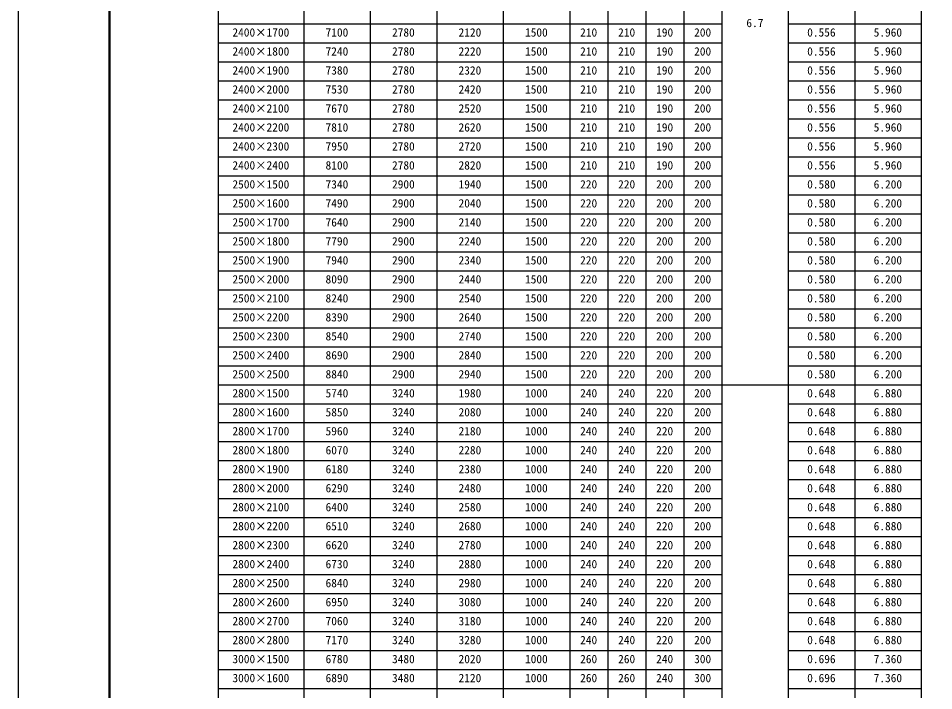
# Model space of a CAD drawing. Units: millimetres, scale not verified. Extents: x -100800 to 100800, y -35640 to 35640.
# Drawn here: x -100800 to -76710, y -17781 to -75 of the extents above; entities that cross this region are included whole.
import ezdxf
from ezdxf.enums import TextEntityAlignment as Align

# ---------------------------------------------------------------- set-up
doc = ezdxf.new("R2010")
doc.units = ezdxf.units.MM
doc.header["$LTSCALE"] = 120
for name, color, linetype, lineweight in [('0-1_Defpoints', 5, 'Continuous', 25), ('0-3_HYO', 3, 'Continuous', 25), ('0-4_HYO2', 4, 'Continuous', 25), ('0-7_TXT', 7, 'Continuous', 25), ('0-8_WAKU', 3, 'Continuous', 25)]:
    doc.layers.add(name, color=color, linetype=linetype, lineweight=lineweight)
doc.styles.add('ＭＳ ゴシック', font='')
doc.styles.get('ＭＳ ゴシック').set_extended_font_data('MS Gothic')

msp = doc.modelspace()

# ---------------------------------------------------------------- linework, layer by layer
at = {"layer": '0-1_Defpoints'}
msp.add_lwpolyline([(-100800, -35640), (0, -35640), (0, 35640), (-100800, 35640)], close=True, dxfattribs=at)
at = {"layer": '0-3_HYO'}
for p, q in [((-95539.8, 14277.7), (-95539.8, -30222.3)), ((-93289.8, 14277.7), (-93289.8, -30222.3)), ((-91539.8, 14277.7), (-91539.8, -30222.3)), ((-82289.8, 14277.7), (-82289.8, -30222.3)), ((-89789.8, 13777.7), (-89789.8, -30222.3)), ((-88039.8, 13777.7), (-88039.8, -30222.3)), ((-86289.8, 13777.7), (-86289.8, -30222.3)), ((-85289.8, 13777.7), (-85289.8, -30222.3)), ((-84289.8, 13777.7), (-84289.8, -30222.3)), ((-83289.8, 13777.7), (-83289.8, -30222.3)), ((-80539.8, 13777.7), (-80539.8, -30222.3)), ((-78789.8, 13777.7), (-78789.8, -30222.3)), ((-77039.8, 13777.7), (-77039.8, -30222.3))]:
    msp.add_line(p, q, dxfattribs=at)
at = {"layer": '0-4_HYO2'}
for p, q in [((-95539.8, -222.3), (-82289.8, -222.3)), ((-80539.8, -222.3), (-77039.8, -222.3)), ((-95539.8, -722.3), (-82289.8, -722.3)), ((-80539.8, -722.3), (-77039.8, -722.3)), ((-95539.8, -1222.3), (-82289.8, -1222.3)), ((-80539.8, -1222.3), (-77039.8, -1222.3)), ((-95539.8, -1722.3), (-82289.8, -1722.3)), ((-80539.8, -1722.3), (-77039.8, -1722.3)), ((-95539.8, -2222.3), (-82289.8, -2222.3)), ((-80539.8, -2222.3), (-77039.8, -2222.3)), ((-95539.8, -2722.3), (-82289.8, -2722.3)), ((-80539.8, -2722.3), (-77039.8, -2722.3)), ((-95539.8, -3222.3), (-82289.8, -3222.3)), ((-80539.8, -3222.3), (-77039.8, -3222.3)), ((-95539.8, -3722.3), (-82289.8, -3722.3)), ((-80539.8, -3722.3), (-77039.8, -3722.3)), ((-95539.8, -4222.3), (-82289.8, -4222.3)), ((-80539.8, -4222.3), (-77039.8, -4222.3)), ((-95539.8, -4722.3), (-82289.8, -4722.3)), ((-80539.8, -4722.3), (-77039.8, -4722.3)), ((-95539.8, -5222.3), (-82289.8, -5222.3)), ((-80539.8, -5222.3), (-77039.8, -5222.3)), ((-95539.8, -5722.3), (-82289.8, -5722.3)), ((-80539.8, -5722.3), (-77039.8, -5722.3)), ((-95539.8, -6222.3), (-82289.8, -6222.3)), ((-80539.8, -6222.3), (-77039.8, -6222.3)), ((-95539.8, -6722.3), (-82289.8, -6722.3)), ((-80539.8, -6722.3), (-77039.8, -6722.3)), ((-95539.8, -7222.3), (-82289.8, -7222.3)), ((-80539.8, -7222.3), (-77039.8, -7222.3)), ((-95539.8, -7722.3), (-82289.8, -7722.3)), ((-80539.8, -7722.3), (-77039.8, -7722.3)), ((-95539.8, -8222.3), (-82289.8, -8222.3)), ((-80539.8, -8222.3), (-77039.8, -8222.3)), ((-95539.8, -8722.3), (-82289.8, -8722.3)), ((-80539.8, -8722.3), (-77039.8, -8722.3)), ((-95539.8, -9222.3), (-82289.8, -9222.3)), ((-80539.8, -9222.3), (-77039.8, -9222.3)), ((-95539.8, -9722.3), (-77039.8, -9722.3)), ((-95539.8, -10222.3), (-82289.8, -10222.3)), ((-80539.8, -10222.3), (-77039.8, -10222.3)), ((-95539.8, -10722.3), (-82289.8, -10722.3)), ((-80539.8, -10722.3), (-77039.8, -10722.3)), ((-95539.8, -11222.3), (-82289.8, -11222.3)), ((-80539.8, -11222.3), (-77039.8, -11222.3)), ((-95539.8, -11722.3), (-82289.8, -11722.3)), ((-80539.8, -11722.3), (-77039.8, -11722.3)), ((-95539.8, -12222.3), (-82289.8, -12222.3)), ((-80539.8, -12222.3), (-77039.8, -12222.3)), ((-95539.8, -12722.3), (-82289.8, -12722.3)), ((-80539.8, -12722.3), (-77039.8, -12722.3)), ((-95539.8, -13222.3), (-82289.8, -13222.3)), ((-80539.8, -13222.3), (-77039.8, -13222.3)), ((-95539.8, -13722.3), (-82289.8, -13722.3)), ((-80539.8, -13722.3), (-77039.8, -13722.3)), ((-95539.8, -14222.3), (-82289.8, -14222.3)), ((-80539.8, -14222.3), (-77039.8, -14222.3)), ((-95539.8, -14722.3), (-82289.8, -14722.3)), ((-80539.8, -14722.3), (-77039.8, -14722.3)), ((-95539.8, -15222.3), (-82289.8, -15222.3)), ((-80539.8, -15222.3), (-77039.8, -15222.3)), ((-95539.8, -15722.3), (-82289.8, -15722.3)), ((-80539.8, -15722.3), (-77039.8, -15722.3)), ((-95539.8, -16222.3), (-82289.8, -16222.3)), ((-80539.8, -16222.3), (-77039.8, -16222.3)), ((-95539.8, -16722.3), (-82289.8, -16722.3)), ((-80539.8, -16722.3), (-77039.8, -16722.3)), ((-95539.8, -17222.3), (-82289.8, -17222.3)), ((-80539.8, -17222.3), (-77039.8, -17222.3)), ((-95539.8, -17722.3), (-82289.8, -17722.3)), ((-80539.8, -17722.3), (-77039.8, -17722.3))]:
    msp.add_line(p, q, dxfattribs=at)
at = {"layer": '0-8_WAKU', "lineweight": 50}
msp.add_lwpolyline([(-98400, -33240), (-2400, -33240), (-2400, 33240), (-98400, 33240)], close=True, dxfattribs=at)

# ---------------------------------------------------------------- texts
at = {"layer": '0-7_TXT', "style": 'ＭＳ ゴシック'}
for s, p in [('6.7', (-81639.8, -372.3)), ('2400×1700', (-95164.8, -622.3)), ('7100', (-92714.8, -622.3)), ('2780', (-90964.8, -622.3)), ('2120', (-89214.8, -622.3)), ('1500', (-87464.8, -622.3)), ('210', (-86014.8, -622.3)), ('210', (-85014.8, -622.3)), ('190', (-84014.8, -622.3)), ('200', (-83014.8, -622.3)), ('0.556', (-80039.8, -622.3)), ('5.960', (-78289.8, -622.3)), ('2400×1800', (-95164.8, -1122.3)), ('7240', (-92714.8, -1122.3)), ('2780', (-90964.8, -1122.3)), ('2220', (-89214.8, -1122.3)), ('1500', (-87464.8, -1122.3)), ('210', (-86014.8, -1122.3)), ('210', (-85014.8, -1122.3)), ('190', (-84014.8, -1122.3)), ('200', (-83014.8, -1122.3)), ('0.556', (-80039.8, -1122.3)), ('5.960', (-78289.8, -1122.3)), ('2400×1900', (-95164.8, -1622.3)), ('7380', (-92714.8, -1622.3)), ('2780', (-90964.8, -1622.3)), ('2320', (-89214.8, -1622.3)), ('1500', (-87464.8, -1622.3)), ('210', (-86014.8, -1622.3)), ('210', (-85014.8, -1622.3)), ('190', (-84014.8, -1622.3)), ('200', (-83014.8, -1622.3)), ('0.556', (-80039.8, -1622.3)), ('5.960', (-78289.8, -1622.3)), ('2400×2000', (-95164.8, -2122.3)), ('7530', (-92714.8, -2122.3)), ('2780', (-90964.8, -2122.3)), ('2420', (-89214.8, -2122.3)), ('1500', (-87464.8, -2122.3)), ('210', (-86014.8, -2122.3)), ('210', (-85014.8, -2122.3)), ('190', (-84014.8, -2122.3)), ('200', (-83014.8, -2122.3)), ('0.556', (-80039.8, -2122.3)), ('5.960', (-78289.8, -2122.3)), ('2400×2100', (-95164.8, -2622.3)), ('7670', (-92714.8, -2622.3)), ('2780', (-90964.8, -2622.3)), ('2520', (-89214.8, -2622.3)), ('1500', (-87464.8, -2622.3)), ('210', (-86014.8, -2622.3)), ('210', (-85014.8, -2622.3)), ('190', (-84014.8, -2622.3)), ('200', (-83014.8, -2622.3)), ('0.556', (-80039.8, -2622.3)), ('5.960', (-78289.8, -2622.3)), ('2400×2200', (-95164.8, -3122.3)), ('7810', (-92714.8, -3122.3)), ('2780', (-90964.8, -3122.3)), ('2620', (-89214.8, -3122.3)), ('1500', (-87464.8, -3122.3)), ('210', (-86014.8, -3122.3)), ('210', (-85014.8, -3122.3)), ('190', (-84014.8, -3122.3)), ('200', (-83014.8, -3122.3)), ('0.556', (-80039.8, -3122.3)), ('5.960', (-78289.8, -3122.3)), ('2400×2300', (-95164.8, -3622.3)), ('7950', (-92714.8, -3622.3)), ('2780', (-90964.8, -3622.3)), ('2720', (-89214.8, -3622.3)), ('1500', (-87464.8, -3622.3)), ('210', (-86014.8, -3622.3)), ('210', (-85014.8, -3622.3)), ('190', (-84014.8, -3622.3)), ('200', (-83014.8, -3622.3)), ('0.556', (-80039.8, -3622.3)), ('5.960', (-78289.8, -3622.3)), ('2400×2400', (-95164.8, -4122.3)), ('8100', (-92714.8, -4122.3)), ('2780', (-90964.8, -4122.3)), ('2820', (-89214.8, -4122.3)), ('1500', (-87464.8, -4122.3)), ('210', (-86014.8, -4122.3)), ('210', (-85014.8, -4122.3)), ('190', (-84014.8, -4122.3)), ('200', (-83014.8, -4122.3)), ('0.556', (-80039.8, -4122.3)), ('5.960', (-78289.8, -4122.3)), ('2500×1500', (-95164.8, -4622.3)), ('7340', (-92714.8, -4622.3)), ('2900', (-90964.8, -4622.3)), ('1940', (-89214.8, -4622.3)), ('1500', (-87464.8, -4622.3)), ('220', (-86014.8, -4622.3)), ('220', (-85014.8, -4622.3)), ('200', (-84014.8, -4622.3)), ('200', (-83014.8, -4622.3)), ('0.580', (-80039.8, -4622.3)), ('6.200', (-78289.8, -4622.3)), ('2500×1600', (-95164.8, -5122.3)), ('7490', (-92714.8, -5122.3)), ('2900', (-90964.8, -5122.3)), ('2040', (-89214.8, -5122.3)), ('1500', (-87464.8, -5122.3)), ('220', (-86014.8, -5122.3)), ('220', (-85014.8, -5122.3)), ('200', (-84014.8, -5122.3)), ('200', (-83014.8, -5122.3)), ('0.580', (-80039.8, -5122.3)), ('6.200', (-78289.8, -5122.3)), ('2500×1700', (-95164.8, -5622.3)), ('7640', (-92714.8, -5622.3)), ('2900', (-90964.8, -5622.3)), ('2140', (-89214.8, -5622.3)), ('1500', (-87464.8, -5622.3)), ('220', (-86014.8, -5622.3)), ('220', (-85014.8, -5622.3)), ('200', (-84014.8, -5622.3)), ('200', (-83014.8, -5622.3)), ('0.580', (-80039.8, -5622.3)), ('6.200', (-78289.8, -5622.3)), ('2500×1800', (-95164.8, -6122.3)), ('7790', (-92714.8, -6122.3)), ('2900', (-90964.8, -6122.3)), ('2240', (-89214.8, -6122.3)), ('1500', (-87464.8, -6122.3)), ('220', (-86014.8, -6122.3)), ('220', (-85014.8, -6122.3)), ('200', (-84014.8, -6122.3)), ('200', (-83014.8, -6122.3)), ('0.580', (-80039.8, -6122.3)), ('6.200', (-78289.8, -6122.3)), ('2500×1900', (-95164.8, -6622.3)), ('7940', (-92714.8, -6622.3)), ('2900', (-90964.8, -6622.3)), ('2340', (-89214.8, -6622.3)), ('1500', (-87464.8, -6622.3)), ('220', (-86014.8, -6622.3)), ('220', (-85014.8, -6622.3)), ('200', (-84014.8, -6622.3)), ('200', (-83014.8, -6622.3)), ('0.580', (-80039.8, -6622.3)), ('6.200', (-78289.8, -6622.3)), ('2500×2000', (-95164.8, -7122.3)), ('8090', (-92714.8, -7122.3)), ('2900', (-90964.8, -7122.3)), ('2440', (-89214.8, -7122.3)), ('1500', (-87464.8, -7122.3)), ('220', (-86014.8, -7122.3)), ('220', (-85014.8, -7122.3)), ('200', (-84014.8, -7122.3)), ('200', (-83014.8, -7122.3)), ('0.580', (-80039.8, -7122.3)), ('6.200', (-78289.8, -7122.3)), ('2500×2100', (-95164.8, -7622.3)), ('8240', (-92714.8, -7622.3)), ('2900', (-90964.8, -7622.3)), ('2540', (-89214.8, -7622.3)), ('1500', (-87464.8, -7622.3)), ('220', (-86014.8, -7622.3)), ('220', (-85014.8, -7622.3)), ('200', (-84014.8, -7622.3)), ('200', (-83014.8, -7622.3)), ('0.580', (-80039.8, -7622.3)), ('6.200', (-78289.8, -7622.3)), ('2500×2200', (-95164.8, -8122.3)), ('8390', (-92714.8, -8122.3)), ('2900', (-90964.8, -8122.3)), ('2640', (-89214.8, -8122.3)), ('1500', (-87464.8, -8122.3)), ('220', (-86014.8, -8122.3)), ('220', (-85014.8, -8122.3)), ('200', (-84014.8, -8122.3)), ('200', (-83014.8, -8122.3)), ('0.580', (-80039.8, -8122.3)), ('6.200', (-78289.8, -8122.3)), ('2500×2300', (-95164.8, -8622.3)), ('8540', (-92714.8, -8622.3)), ('2900', (-90964.8, -8622.3)), ('2740', (-89214.8, -8622.3)), ('1500', (-87464.8, -8622.3)), ('220', (-86014.8, -8622.3)), ('220', (-85014.8, -8622.3)), ('200', (-84014.8, -8622.3)), ('200', (-83014.8, -8622.3)), ('0.580', (-80039.8, -8622.3)), ('6.200', (-78289.8, -8622.3)), ('2500×2400', (-95164.8, -9122.3)), ('8690', (-92714.8, -9122.3)), ('2900', (-90964.8, -9122.3)), ('2840', (-89214.8, -9122.3)), ('1500', (-87464.8, -9122.3)), ('220', (-86014.8, -9122.3)), ('220', (-85014.8, -9122.3)), ('200', (-84014.8, -9122.3)), ('200', (-83014.8, -9122.3)), ('0.580', (-80039.8, -9122.3)), ('6.200', (-78289.8, -9122.3)), ('2500×2500', (-95164.8, -9622.3)), ('8840', (-92714.8, -9622.3)), ('2900', (-90964.8, -9622.3)), ('2940', (-89214.8, -9622.3)), ('1500', (-87464.8, -9622.3)), ('220', (-86014.8, -9622.3)), ('220', (-85014.8, -9622.3)), ('200', (-84014.8, -9622.3)), ('200', (-83014.8, -9622.3)), ('0.580', (-80039.8, -9622.3)), ('6.200', (-78289.8, -9622.3)), ('2800×1500', (-95164.8, -10122.3)), ('5740', (-92714.8, -10122.3)), ('3240', (-90964.8, -10122.3)), ('1980', (-89214.8, -10122.3)), ('1000', (-87464.8, -10122.3)), ('240', (-86014.8, -10122.3)), ('240', (-85014.8, -10122.3)), ('220', (-84014.8, -10122.3)), ('200', (-83014.8, -10122.3)), ('0.648', (-80039.8, -10122.3)), ('6.880', (-78289.8, -10122.3)), ('2800×1600', (-95164.8, -10622.3)), ('5850', (-92714.8, -10622.3)), ('3240', (-90964.8, -10622.3)), ('2080', (-89214.8, -10622.3)), ('1000', (-87464.8, -10622.3)), ('240', (-86014.8, -10622.3)), ('240', (-85014.8, -10622.3)), ('220', (-84014.8, -10622.3)), ('200', (-83014.8, -10622.3)), ('0.648', (-80039.8, -10622.3)), ('6.880', (-78289.8, -10622.3)), ('2800×1700', (-95164.8, -11122.3)), ('5960', (-92714.8, -11122.3)), ('3240', (-90964.8, -11122.3)), ('2180', (-89214.8, -11122.3)), ('1000', (-87464.8, -11122.3)), ('240', (-86014.8, -11122.3)), ('240', (-85014.8, -11122.3)), ('220', (-84014.8, -11122.3)), ('200', (-83014.8, -11122.3)), ('0.648', (-80039.8, -11122.3)), ('6.880', (-78289.8, -11122.3)), ('2800×1800', (-95164.8, -11622.3)), ('6070', (-92714.8, -11622.3)), ('3240', (-90964.8, -11622.3)), ('2280', (-89214.8, -11622.3)), ('1000', (-87464.8, -11622.3)), ('240', (-86014.8, -11622.3)), ('240', (-85014.8, -11622.3)), ('220', (-84014.8, -11622.3)), ('200', (-83014.8, -11622.3)), ('0.648', (-80039.8, -11622.3)), ('6.880', (-78289.8, -11622.3)), ('2800×1900', (-95164.8, -12122.3)), ('6180', (-92714.8, -12122.3)), ('3240', (-90964.8, -12122.3)), ('2380', (-89214.8, -12122.3)), ('1000', (-87464.8, -12122.3)), ('240', (-86014.8, -12122.3)), ('240', (-85014.8, -12122.3)), ('220', (-84014.8, -12122.3)), ('200', (-83014.8, -12122.3)), ('0.648', (-80039.8, -12122.3)), ('6.880', (-78289.8, -12122.3)), ('2800×2000', (-95164.8, -12622.3)), ('6290', (-92714.8, -12622.3)), ('3240', (-90964.8, -12622.3)), ('2480', (-89214.8, -12622.3)), ('1000', (-87464.8, -12622.3)), ('240', (-86014.8, -12622.3)), ('240', (-85014.8, -12622.3)), ('220', (-84014.8, -12622.3)), ('200', (-83014.8, -12622.3)), ('0.648', (-80039.8, -12622.3)), ('6.880', (-78289.8, -12622.3)), ('2800×2100', (-95164.8, -13122.3)), ('6400', (-92714.8, -13122.3)), ('3240', (-90964.8, -13122.3)), ('2580', (-89214.8, -13122.3)), ('1000', (-87464.8, -13122.3)), ('240', (-86014.8, -13122.3)), ('240', (-85014.8, -13122.3)), ('220', (-84014.8, -13122.3)), ('200', (-83014.8, -13122.3)), ('0.648', (-80039.8, -13122.3)), ('6.880', (-78289.8, -13122.3)), ('2800×2200', (-95164.8, -13622.3)), ('6510', (-92714.8, -13622.3)), ('3240', (-90964.8, -13622.3)), ('2680', (-89214.8, -13622.3)), ('1000', (-87464.8, -13622.3)), ('240', (-86014.8, -13622.3)), ('240', (-85014.8, -13622.3)), ('220', (-84014.8, -13622.3)), ('200', (-83014.8, -13622.3)), ('0.648', (-80039.8, -13622.3)), ('6.880', (-78289.8, -13622.3)), ('2800×2300', (-95164.8, -14122.3)), ('6620', (-92714.8, -14122.3)), ('3240', (-90964.8, -14122.3)), ('2780', (-89214.8, -14122.3)), ('1000', (-87464.8, -14122.3)), ('240', (-86014.8, -14122.3)), ('240', (-85014.8, -14122.3)), ('220', (-84014.8, -14122.3)), ('200', (-83014.8, -14122.3)), ('0.648', (-80039.8, -14122.3)), ('6.880', (-78289.8, -14122.3)), ('2800×2400', (-95164.8, -14622.3)), ('6730', (-92714.8, -14622.3)), ('3240', (-90964.8, -14622.3)), ('2880', (-89214.8, -14622.3)), ('1000', (-87464.8, -14622.3)), ('240', (-86014.8, -14622.3)), ('240', (-85014.8, -14622.3)), ('220', (-84014.8, -14622.3)), ('200', (-83014.8, -14622.3)), ('0.648', (-80039.8, -14622.3)), ('6.880', (-78289.8, -14622.3)), ('2800×2500', (-95164.8, -15122.3)), ('6840', (-92714.8, -15122.3)), ('3240', (-90964.8, -15122.3)), ('2980', (-89214.8, -15122.3)), ('1000', (-87464.8, -15122.3)), ('240', (-86014.8, -15122.3)), ('240', (-85014.8, -15122.3)), ('220', (-84014.8, -15122.3)), ('200', (-83014.8, -15122.3)), ('0.648', (-80039.8, -15122.3)), ('6.880', (-78289.8, -15122.3)), ('2800×2600', (-95164.8, -15622.3)), ('6950', (-92714.8, -15622.3)), ('3240', (-90964.8, -15622.3)), ('3080', (-89214.8, -15622.3)), ('1000', (-87464.8, -15622.3)), ('240', (-86014.8, -15622.3)), ('240', (-85014.8, -15622.3)), ('220', (-84014.8, -15622.3)), ('200', (-83014.8, -15622.3)), ('0.648', (-80039.8, -15622.3)), ('6.880', (-78289.8, -15622.3)), ('2800×2700', (-95164.8, -16122.3)), ('7060', (-92714.8, -16122.3)), ('3240', (-90964.8, -16122.3)), ('3180', (-89214.8, -16122.3)), ('1000', (-87464.8, -16122.3)), ('240', (-86014.8, -16122.3)), ('240', (-85014.8, -16122.3)), ('220', (-84014.8, -16122.3)), ('200', (-83014.8, -16122.3)), ('0.648', (-80039.8, -16122.3)), ('6.880', (-78289.8, -16122.3)), ('2800×2800', (-95164.8, -16622.3)), ('7170', (-92714.8, -16622.3)), ('3240', (-90964.8, -16622.3)), ('3280', (-89214.8, -16622.3)), ('1000', (-87464.8, -16622.3)), ('240', (-86014.8, -16622.3)), ('240', (-85014.8, -16622.3)), ('220', (-84014.8, -16622.3)), ('200', (-83014.8, -16622.3)), ('0.648', (-80039.8, -16622.3)), ('6.880', (-78289.8, -16622.3)), ('3000×1500', (-95164.8, -17122.3)), ('6780', (-92714.8, -17122.3)), ('3480', (-90964.8, -17122.3)), ('2020', (-89214.8, -17122.3)), ('1000', (-87464.8, -17122.3)), ('260', (-86014.8, -17122.3)), ('260', (-85014.8, -17122.3)), ('240', (-84014.8, -17122.3)), ('300', (-83014.8, -17122.3)), ('0.696', (-80039.8, -17122.3)), ('7.360', (-78289.8, -17122.3)), ('3000×1600', (-95164.8, -17622.3)), ('6890', (-92714.8, -17622.3)), ('3480', (-90964.8, -17622.3)), ('2120', (-89214.8, -17622.3)), ('1000', (-87464.8, -17622.3)), ('260', (-86014.8, -17622.3)), ('260', (-85014.8, -17622.3)), ('240', (-84014.8, -17622.3)), ('300', (-83014.8, -17622.3)), ('0.696', (-80039.8, -17622.3)), ('7.360', (-78289.8, -17622.3))]:
    msp.add_text(s, height=219.9, dxfattribs=at).set_placement(p, align=Align.BOTTOM_LEFT)

doc.saveas('drawing.dxf')
